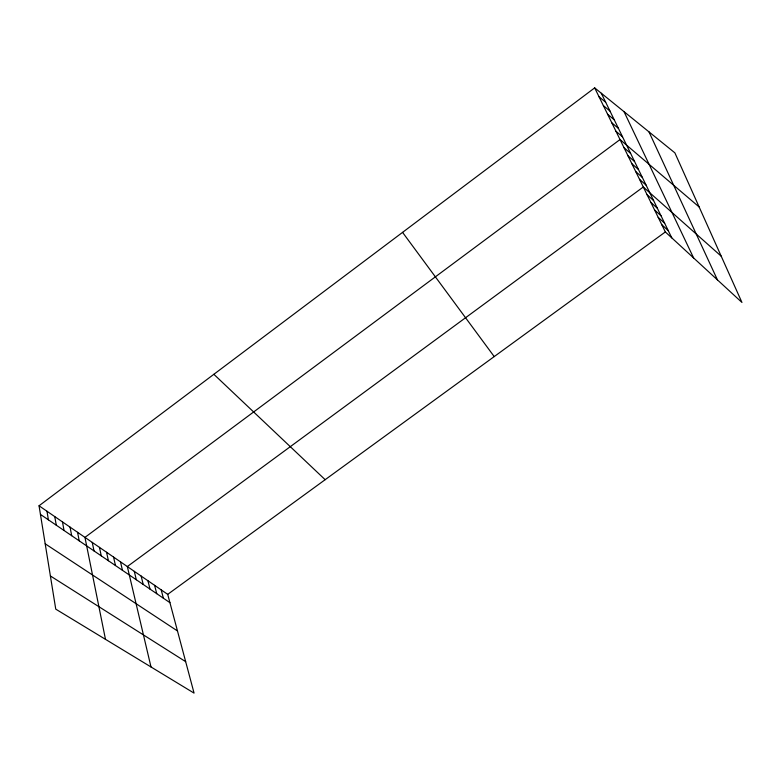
<?xml version="1.0" encoding="UTF-8"?>
<svg xmlns="http://www.w3.org/2000/svg" width="781" height="781" viewBox="0 0 781 781"><rect width="100%" height="100%" fill="white"/><g stroke="black" fill="none" stroke-linecap="round" stroke-linejoin="round"><path stroke-width="1.17" d="M39.05 505.785L167.71 594.351L194.069 693.118L55.754 609.141L39.05 505.785L594.673 87.882L674.882 152.861L741.95 302.442L665.353 231.957L594.673 87.882M167.71 594.351L665.353 231.957M50.394 575.968L185.673 661.663M45.2 543.81L177.482 630.96M40.446 514.406L169.936 602.678M599.056 96.815L605.685 102.233M603.371 105.611L609.99 111.078M607.628 114.28L614.237 119.786M611.816 122.832L618.415 128.367M615.945 131.257L622.535 136.821M699.141 206.965L620.026 139.555L84.953 537.387L105.474 639.327M624.039 147.736L630.609 153.379M627.992 155.809L634.553 161.482M631.897 163.766L638.448 169.467M635.754 171.615L642.285 177.346M639.551 179.357L646.063 185.107M721.205 256.188L643.29 186.991L127.332 566.557L150.997 666.964M647.098 194.742L653.59 200.551M650.856 202.396L657.329 208.224M654.556 209.943L661.019 215.79M658.207 217.382L664.651 223.249M661.8 224.713L668.243 230.61M213.867 374.304L325.16 479.69M402.566 232.367L494.217 356.585M601.311 93.261L671.777 237.863M624.039 111.683L693.635 257.984M649.001 131.901L717.456 279.91M161.198 589.87L163.385 598.207M154.599 585.32L156.747 593.687M147.912 580.722L150.02 589.099M141.146 576.066L143.216 584.461M134.283 571.341L136.314 579.756M120.499 561.851L122.441 570.296M113.567 557.087L115.471 565.551M106.558 552.255L108.413 560.738M99.451 547.364L101.266 555.867M92.246 542.404L94.013 550.927M77.563 532.291L79.223 540.842M70.065 527.136L71.686 535.698M62.47 521.903L64.032 530.484M54.768 516.612L56.281 525.203M46.967 511.233L48.412 519.843"/></g></svg>
